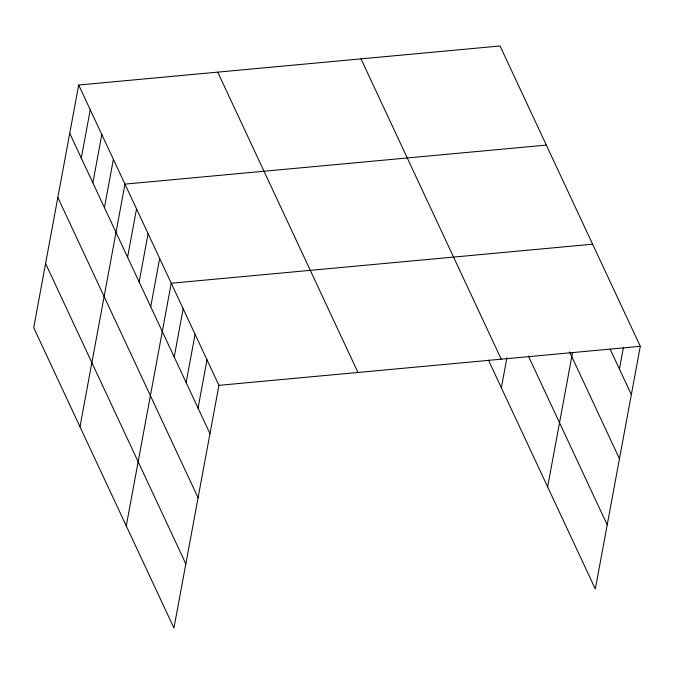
<?xml version="1.0" encoding="UTF-8"?>
<svg xmlns="http://www.w3.org/2000/svg" width="674" height="674" viewBox="0 0 674 674"><rect width="100%" height="100%" fill="white"/><g stroke="black" fill="none" stroke-linecap="round" stroke-linejoin="round"><path stroke-width="1.01" d="M78.681 85.017L33.7 327.69L173.951 628.016L218.924 385.343L78.681 85.017L500.049 45.984L640.3 346.31L595.319 588.983L488.448 360.135M81.301 158.078L90.249 109.786M92.869 182.856L101.816 134.564M104.436 207.634L113.392 159.342M79.979 426.802L124.96 184.12L546.336 145.087M127.58 257.19L136.527 208.898M139.147 281.968L148.103 233.676M150.723 306.737L159.671 258.454M126.265 525.905L171.238 283.232L592.615 244.199M174.212 357.043L183.16 308.759M186.134 382.571L195.081 334.287M198.055 408.099L207.002 359.815M501.355 387.769L506.915 357.759M547.633 486.872L572.546 352.494M619.431 369.066L623.425 347.489M218.924 385.343L640.3 346.31M610.155 349.216L631.353 394.593M569.555 351.87L619.457 458.75M528.374 356.024L607.215 524.835M360.994 58.857L501.245 359.191M217.727 72.135L357.978 372.461M69.725 133.3L209.976 433.626M57.838 197.448L198.089 497.783M45.588 263.542L185.839 563.868"/></g></svg>
